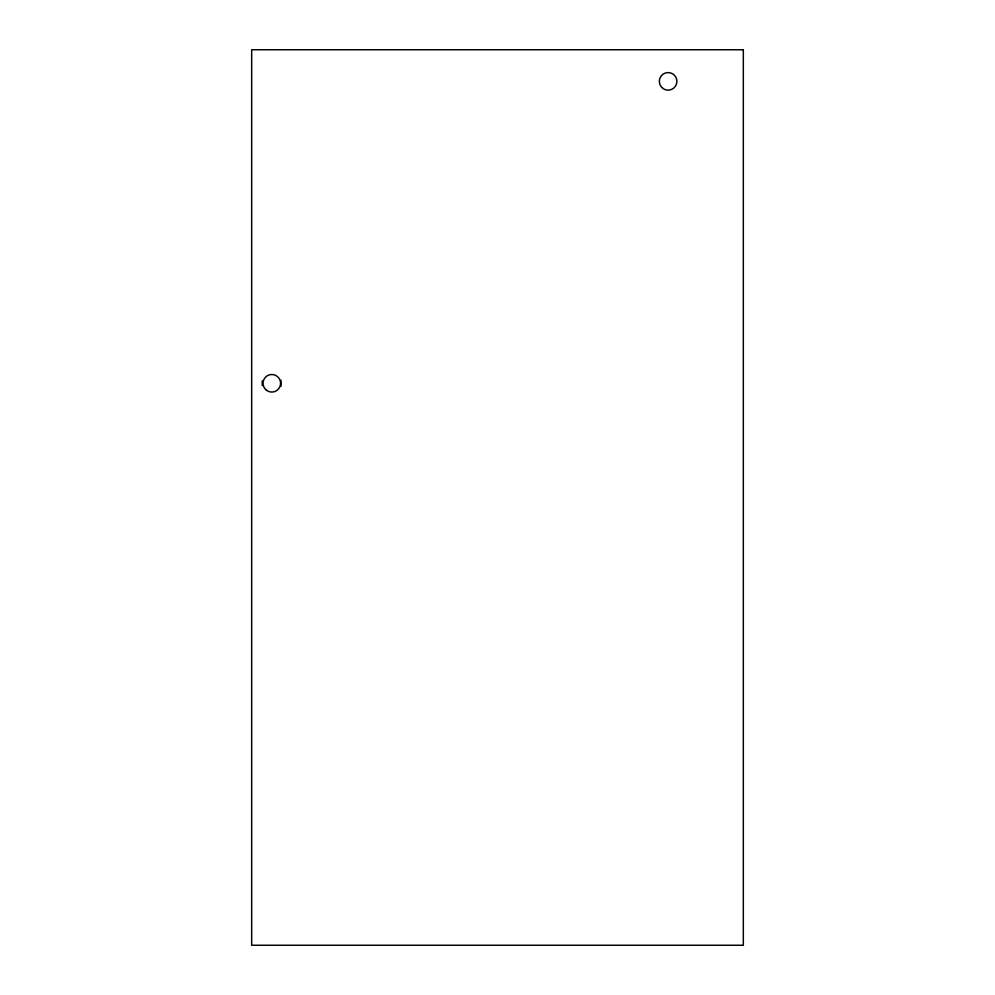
<?xml version="1.0" encoding="UTF-8"?>
<svg xmlns="http://www.w3.org/2000/svg" width="995" height="995" viewBox="0 0 995 995"><rect width="100%" height="100%" fill="white"/><g stroke="black" fill="none" stroke-linecap="round" stroke-linejoin="round"><path stroke-width="1.49" d="M280.938 380.177L280.938 386.358M262.207 380.898L262.207 385.562M743.327 49.75L251.673 49.75L251.673 945.25L743.327 945.25L743.327 49.75M266.361 390.164A8.781 8.781 0 0 0 280.503 384.567A8.781 8.781 0 0 0 268.6 375.115A8.781 8.781 0 0 0 266.361 390.164M662.807 88.356A8.781 8.781 0 0 0 676.824 82.448A8.781 8.781 0 0 0 664.71 73.269A8.781 8.781 0 0 0 662.807 88.356"/></g></svg>
